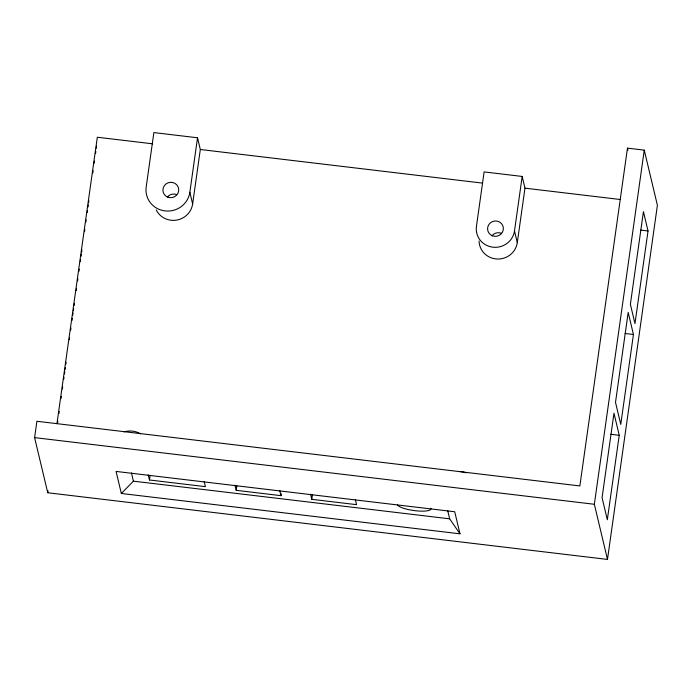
<?xml version="1.0" encoding="UTF-8"?>
<svg xmlns="http://www.w3.org/2000/svg" width="692" height="692" viewBox="0 0 692 692"><rect width="100%" height="100%" fill="white"/><g stroke="black" fill="none" stroke-linecap="round" stroke-linejoin="round"><path stroke-width="1.04" d="M34.6 437.621L36.901 421.272L579.861 485.94L627.471 148.14L644.261 150.138L657.4 205.273L607.481 559.421L47.739 492.756L34.6 437.621L594.35 504.278L607.481 559.421M56.943 423.72L97.321 137.232L152.672 143.824M47.739 492.756L48.033 490.611M57.54 423.21L57.843 421.073M58.898 413.582L59.201 411.437M61.008 398.601L61.311 396.464M62.366 388.973L62.669 386.828M63.725 379.346L64.019 377.201M64.477 373.991L64.78 371.855M65.083 369.71L65.377 367.573M65.835 364.364L66.138 362.227M69.304 339.755L69.607 337.618M70.662 330.127L70.956 327.991M72.02 320.5L72.314 318.355M72.772 315.145L73.075 313.009M73.369 310.864L73.672 308.727M74.13 305.518L74.425 303.381M76.241 290.536L76.544 288.4M77.599 280.909L77.893 278.772M78.957 271.281L79.251 269.145M80.307 261.654L80.609 259.509M81.068 256.3L81.362 254.163M81.665 252.018L81.967 249.881M84.536 231.69L84.831 229.554M85.894 222.063L86.189 219.926M87.244 212.435L87.547 210.299M88.005 207.081L88.299 204.944M88.602 202.808L88.905 200.663M92.823 172.844L93.126 170.708M94.181 163.217L94.484 161.08M95.539 153.589L95.842 151.453M96.292 148.244L96.595 146.099M189.85 192.264L197.523 137.777L153.866 132.579L146.185 187.065A22.075 21.366 -13.4 0 0 165.025 210.913A22.075 21.366 -13.4 0 0 189.85 192.264L192.635 203.984A19.246 18.632 -13.4 0 1 176.503 220.125A19.246 18.632 -13.4 0 1 156.219 209.901M204.183 481.494L205.42 486.658L149.446 479.988L150.086 475.456M192.635 203.984L200.317 149.498L197.523 137.777M281.237 493.846L280.987 495.662L236.206 490.325L236.846 485.784M355.316 499.486L356.544 504.658L311.772 499.321L312.412 494.789M514.502 230.929L522.183 176.443L484.115 171.91L476.433 226.396A19.246 18.632 -13.4 0 0 492.86 247.191A19.246 18.632 -13.4 0 0 514.502 230.929L517.296 242.65A19.246 18.632 -13.4 0 1 497.15 259.024A19.246 18.632 -13.4 0 1 479.054 241.041M517.296 242.65L524.968 188.163L522.183 176.443M594.35 504.278L644.261 150.138M619.228 435.285L607.325 519.735L602.075 497.686L613.977 413.236L619.228 435.285L610.837 434.291M633.439 334.495L620.767 424.395L615.508 402.337L628.18 312.438L633.439 334.495L625.04 333.492M648.032 230.972L634.971 323.596L630.377 304.298L643.43 211.674L648.032 230.972L640.68 230.099M121.334 493.483L133.409 481.165L449.662 518.827L459.981 533.817L121.334 493.483L116.074 471.425L454.722 511.76L459.981 533.817M200.317 149.498L482.618 183.12M524.968 188.163L619.997 199.478M627.471 148.14L627.964 150.207M447.689 510.558L449.662 518.827M310.535 494.157L311.772 499.321M279.75 490.49L280.987 495.662M234.969 485.153L236.206 490.325M148.209 474.824L149.446 479.988M131.437 472.896L133.409 481.165M459.22 471.529A19.246 18.632 -13.4 0 1 466.053 472.878M492.012 235.756A7.923 7.673 -13.4 0 1 501.328 233.256M167.36 197.09A7.923 7.673 -13.4 0 1 176.676 194.59M430.787 508.265A16.98 3.97 8 0 1 416.117 510.808A16.98 3.97 8 0 1 397.39 504.779M124.006 431.869A20.656 19.999 -13.4 0 1 140.632 433.841M492.401 235.79A7.923 7.673 -13.4 0 0 503.318 227.59A7.923 7.673 -13.4 0 0 490.689 222.608A7.923 7.673 -13.4 0 0 492.401 235.79M167.749 197.125A7.923 7.673 -13.4 0 0 178.666 188.925A7.923 7.673 -13.4 0 0 166.037 183.942A7.923 7.673 -13.4 0 0 167.749 197.125"/></g></svg>
